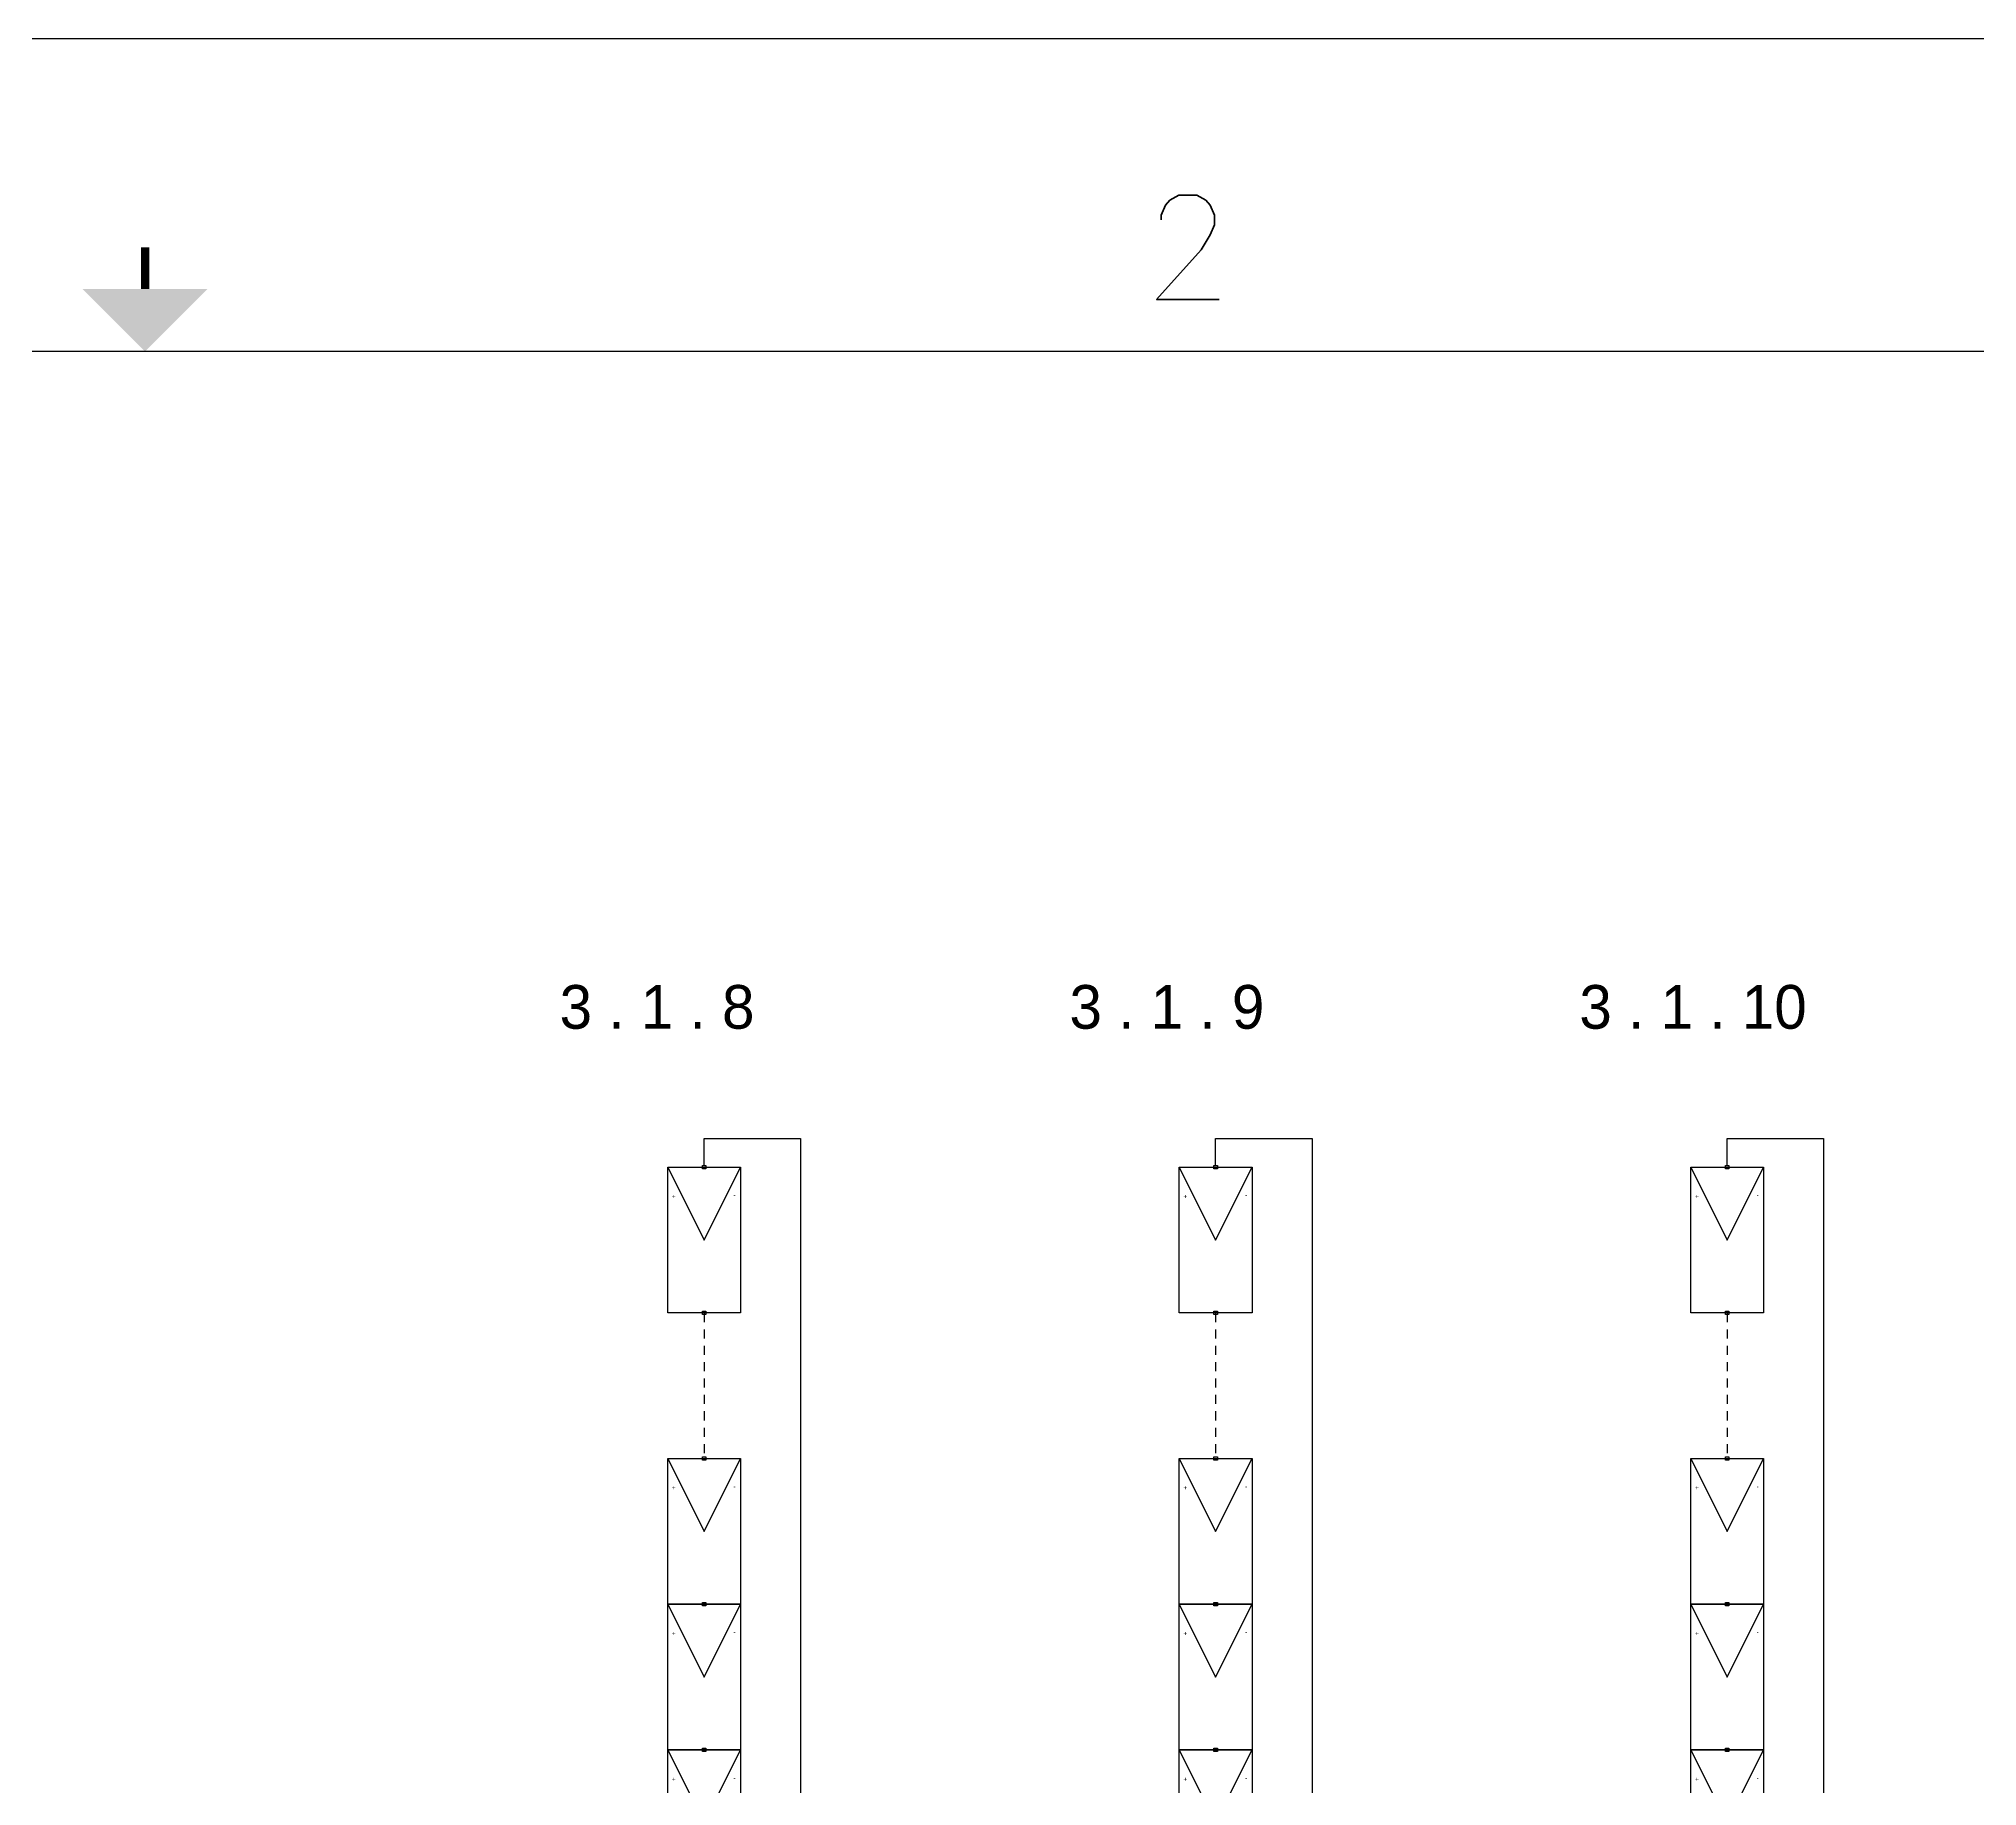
# Model space of a CAD drawing. Header units: inches. Extents: x 4 to 127, y -3 to 89.
# Drawn here: x 65.17 to 91.78, y 64.63 to 88.63 of the extents above; entities that cross this region are included whole.
import ezdxf
from ezdxf.enums import TextEntityAlignment as Align

# ---------------------------------------------------------------- set-up
doc = ezdxf.new("R2010")
doc.units = ezdxf.units.IN
doc.header["$MEASUREMENT"] = 0
doc.linetypes.add('HIDDEN2', pattern=[0.1875, 0.125, -0.0625])
for name, color, linetype in [('GRY_20AWG', 9, 'Continuous'), ('SYMS', 7, 'Continuous'), ('Title Block', 7, 'Continuous'), ('Viewport', 7, 'Continuous'), ('WHT_12AWG', 7, 'Continuous')]:
    doc.layers.add(name, color=color, linetype=linetype)
doc.styles.add('Roman', font='romans')
doc.styles.add('WD', font='romans.shx')

# ---------------------------------------------------------------- blocks, each defined once
blk = doc.blocks.new('ANSI_border_C')
at = {"layer": 'Title Block'}
for p, q in [((21, 16), (0, 16)), ((20.5, 15.25), (0.5, 15.25))]:
    blk.add_line(p, q, dxfattribs=at)
at = {"layer": 'Title Block', "const_width": 0.02}
blk.add_lwpolyline([(10.5, 15.5), (10.5, 15.4)], dxfattribs=at)
at = {"layer": 'Title Block'}
blk.add_solid([(10.35, 15.4), (10.65, 15.4), (10.5, 15.25)], dxfattribs=at)
at = {"layer": 'Title Block', "style": 'Roman'}
blk.add_text('2', height=0.25, dxfattribs=at).set_placement((13, 15.5), align=Align.MIDDLE_CENTER)
blk = doc.blocks.new('JIC_border_C')
at = {"xscale": 5.726708801404052, "yscale": 5.726708801404052, "zscale": 5.726708801404052}
blk.add_blockref('ANSI_border_C', (6.5, -3), dxfattribs=at)
blk = doc.blocks.new('HT0_01')
for p, q in [((-0.0625, 0.0625), (0.0625, 0.0625)), ((-0.0625, -0.0625), (-0.0625, 0.0625)), ((0.0625, 0.0625), (0.0625, -0.0625)), ((0.0625, -0.0625), (-0.0625, -0.0625))]:
    blk.add_line(p, q)
at = {"style": 'WD', "flags": 1}
for tag, p in [('X4TERM01', (-0.0625, 0)), ('X2TERM01', (0, 0.0625)), ('X1TERM01', (0.0625, 0)), ('X8TERM01', (0, -0.0625))]:
    blk.add_attdef(tag, p, '', height=0.01, dxfattribs=at)
blk = doc.blocks.new('PVM')
at = {"color": 5}
for p, q in [((2, 1), (1, 0.5)), ((1, 0.5), (2, 0))]:
    blk.add_line(p, q, dxfattribs=at)
blk.add_lwpolyline([(0, 1), (2, 1), (2, 0), (0, 0)], close=True, dxfattribs=at)
at = {"layer": 'SYMS', "color": 5, "xscale": 0.3699338068975089, "yscale": 0.3699338068975089, "zscale": 0.3699338068975089}
for p in [(0, 0.5), (2, 0.5)]:
    blk.add_blockref('HT0_01', p, dxfattribs=at)
at = {"color": 5, "char_height": 0.065, "attachment_point": 1}
for s, insert, rotation in [('+', (1.625, 0.883), 180), ('-', (1.57, 0.067), 90)]:
    blk.add_mtext_dynamic_manual_height_columns(s, width=0.09892, gutter_width=0.325, heights=[0], dxfattribs=dict(at, insert=insert, rotation=rotation))

msp = doc.modelspace()

# ---------------------------------------------------------------- linework, layer by layer
at = {"color": 240, "linetype": 'HIDDEN2', "true_color": 0xed1f24}
for p, q in [((74.306, 71.131), (74.306, 69.131)), ((81.329, 71.131), (81.329, 69.131)), ((88.352, 71.131), (88.352, 69.131))]:
    msp.add_line(p, q, dxfattribs=at)
at = {"layer": 'GRY_20AWG', "color": 240, "true_color": 0xed1f24}
for p, q in [((74.306, 73.155), (74.306, 73.525)), ((74.306, 73.525), (75.631, 73.525)), ((81.329, 73.155), (81.329, 73.525)), ((81.329, 73.525), (82.653, 73.525)), ((88.352, 73.155), (88.352, 73.525)), ((88.352, 73.525), (89.676, 73.525))]:
    msp.add_line(p, q, dxfattribs=at)
at = {"layer": 'WHT_12AWG', "color": 240, "true_color": 0xed1f24}
for p, q in [((75.631, 73.525), (75.631, 25.727)), ((82.653, 73.525), (82.653, 25.727)), ((89.676, 73.525), (89.676, 25.727))]:
    msp.add_line(p, q, dxfattribs=at)

# ---------------------------------------------------------------- block references
at = {"layer": 'SYMS', "rotation": 90}
for p in [(74.806, 71.131), (81.829, 71.131), (88.852, 71.131), (74.806, 67.131), (81.829, 67.131), (88.852, 67.131), (74.806, 65.131), (81.829, 65.131), (88.852, 65.131), (74.806, 63.131), (81.829, 63.131), (88.852, 63.131)]:
    msp.add_blockref('PVM', p, dxfattribs=at)
at = {"layer": 'Viewport'}
msp.add_blockref('JIC_border_C', (0, 0), dxfattribs=at)

# ---------------------------------------------------------------- texts
at = {"char_height": 0.6, "attachment_point": 1}
for s, insert in [('3 . 1 . 8', (72.322, 75.634)), ('3 . 1 . 9', (79.322, 75.634)), ('3 . 1 . 10', (86.322, 75.634))]:
    msp.add_mtext_dynamic_manual_height_columns(s, width=5.20102, gutter_width=1, heights=[0], dxfattribs=dict(at, insert=insert))

doc.saveas('drawing.dxf')
